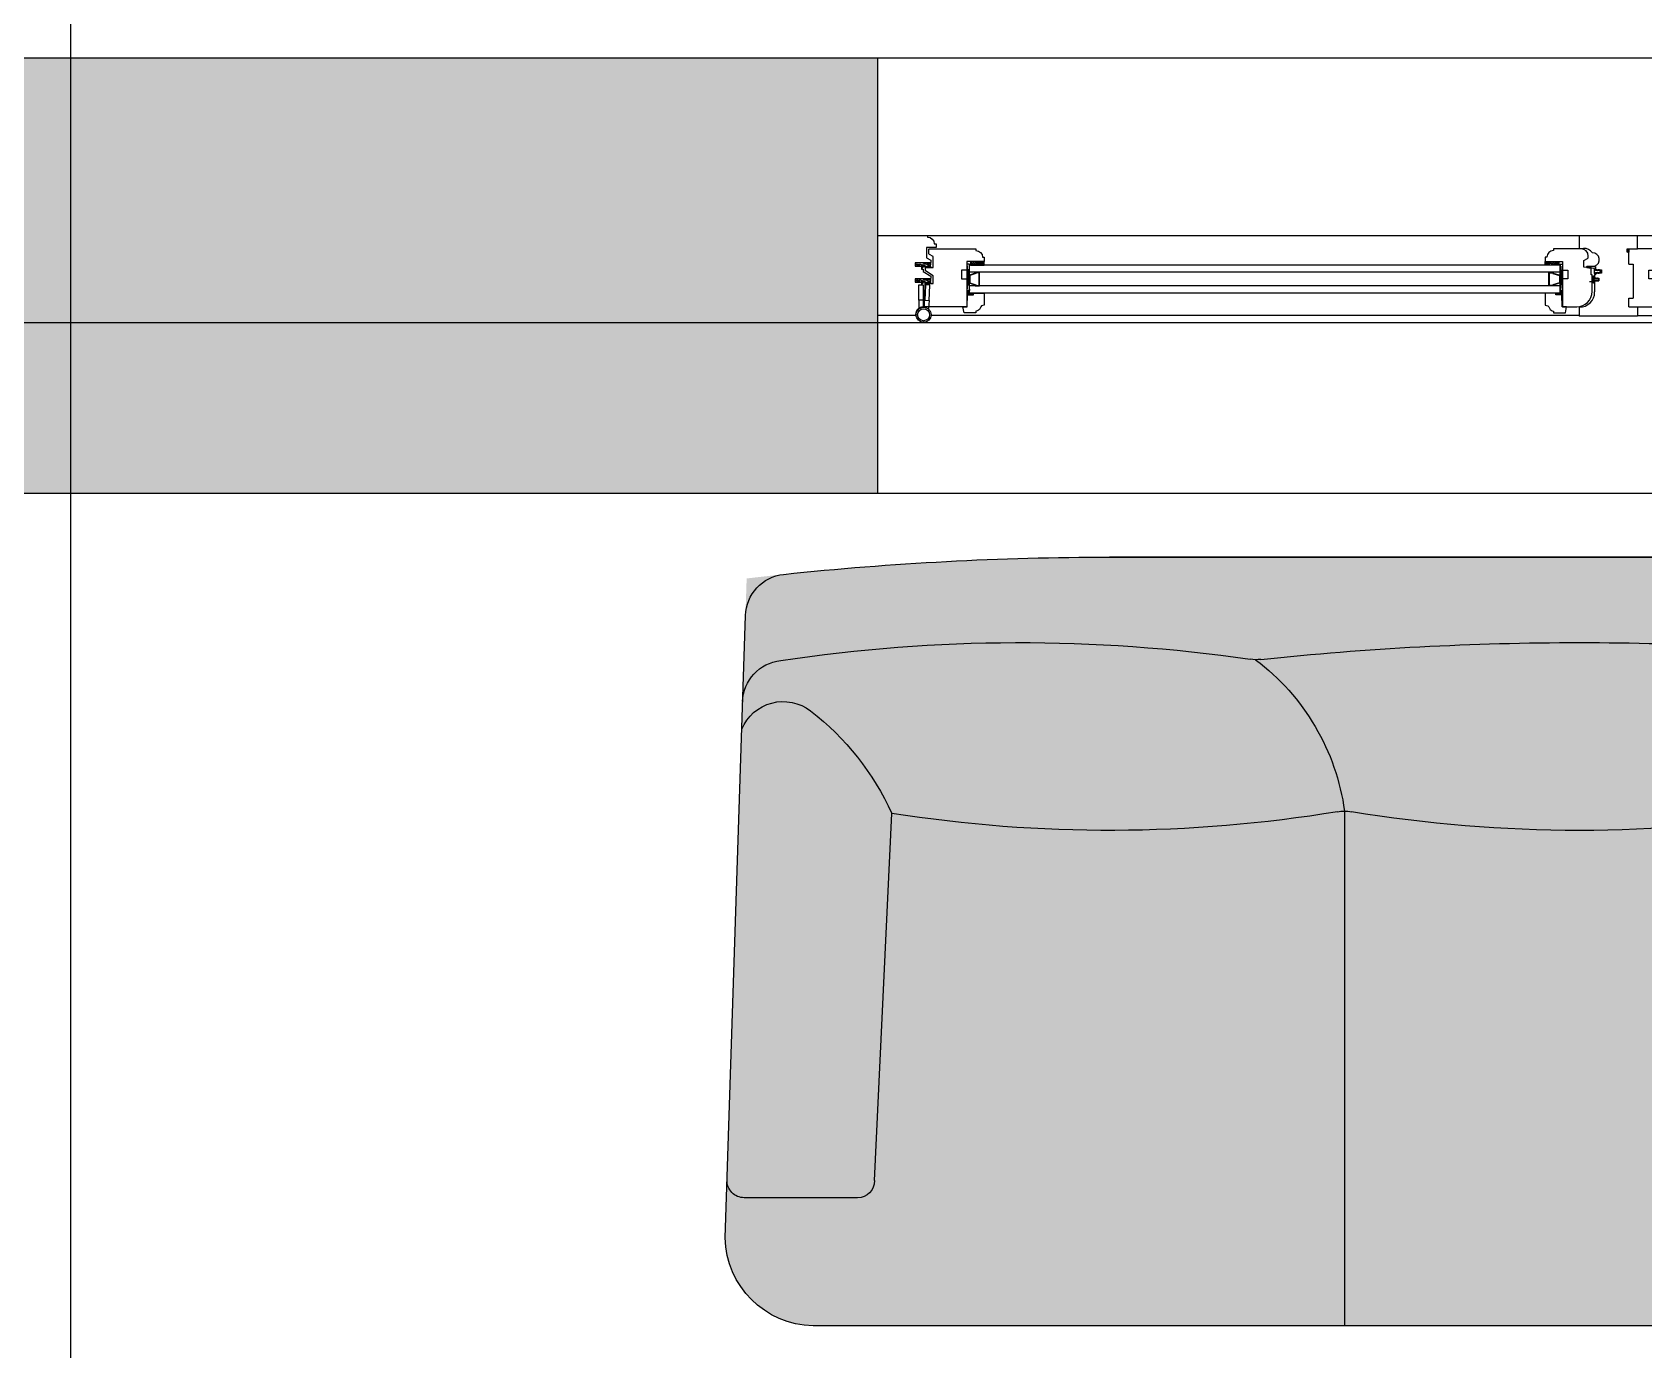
# Model space of a CAD drawing. Header units: millimetres. Extents: x 11159 to 50121, y 18346 to 37577.
# Drawn here: x 20590 to 22477, y 33754 to 35297 of the extents above; entities that cross this region are included whole.
import ezdxf

# ---------------------------------------------------------------- set-up
doc = ezdxf.new("R2010")
doc.units = ezdxf.units.MM
for name, color, linetype in [('axis', 40, 'Continuous'), ('df', 7, 'Continuous'), ('dwgmodels.com', 19, 'Continuous'), ('furnhatch', 254, 'Continuous'), ('furniture', 34, 'Continuous'), ('HATCH', 8, 'Continuous'), ('wall', 5, 'Continuous')]:
    doc.layers.add(name, color=color, linetype=linetype)

# ---------------------------------------------------------------- blocks, each defined once
blk = doc.blocks.new('Joint-K7335')
at = {"layer": 'df', "color": 7}
for points in [[(3.857613787343325, 10.74975521523811, -0.2065050504398902), (4.481634855305856, 11.84625830408061, -0.2775279876564625), (4.645920241624481, 11.72173532939985), (4.72865082526755, 11.5150762579774, 0.6262668152323098), (5.446576207514454, 11.4640241167931, 0.1314411963326112), (5.5, 11.66373624057348), (5.500000000000227, 18.0000002497884, 0.5091088478127406), (4.625156665503027, 18.42649766701868, -0.2944239164706152), (1.980461773999195, 18.27308057096889, 0.1734880960759432), (1.346153633578979, 18.5000002497884), (2.274e-13, 18.5000002497884), (0, 2.124673340303843, 0.4153335345393447), (1.220004402621498, 0.9000002497896276, 0.0481150671461673), (1.453183643585135, 0.922491521838765, 0.1133753069915374), (1.535019506478648, 0.9588508989570528), (3.960030944798064, 2.779075769993028, 0.2359658734761708), (4, 2.859052552040566), (4, 3.27211046577861, 0.2476591870842605), (3.956439401235912, 3.354661019914374, 0.2879370719060571), (3.584472818280346, 3.369172107178201), (1.799673530645578, 2.343195947541517, -0.5767224903972996), (1.5, 2.516589105678122), (1.5, 3.304491396683716, -0.2359658734761165), (1.5799381104041, 3.464444960778565), (3.960030944798064, 5.250953718667461, 0.2359658734761708), (4.000000000000227, 5.330930500714885), (4.000000000000227, 5.743988414453042, 0.2476591870842605), (3.956439401236139, 5.82653896858892, 0.2879370719060571), (3.584472818280574, 5.841050055852634), (1.799673530645805, 4.815073896215836, -0.5767224903972775), (1.5, 4.988467054352554), (1.5, 6.272741854565538, -0.3840936844649655), (2.5954137381691, 7.495433942569434, -0.0218128443231921), (2.70000063187058, 7.500001007017545), (6.524900831914465, 7.499998992982341), (6.517275738355465, 7.587154739745074, 0.3330431822003431), (5.717370932688709, 8.4805454205881, -0.2932451242456058), (5.328938193299336, 8.855743900548532, 0.0085275321995853), (5.219580449828754, 9.285303882386415, 0.2655173449449999), (5.042570407488029, 9.462313924727368, 0.023748371103687), (4.836576220619236, 9.508130028709957, -0.3561488062391908), (3.857613787331729, 10.7497552153651, -0.3561488062391908)], [(3.158443229643353, 10.79148798021492, 0.3550050331181713), (4.647561187196061, 8.833444553925574, -0.5676237149673666), (4.672926785473919, 8.751416219957264, -0.2470803572822222), (4.410786994363207, 8.654628553447765), (2.162433567760672, 8.950316574952012, -0.3517038519017413), (1.222000000001799, 10.1219074878793), (1.222000000001799, 12.93650756686316, -0.414213562373095), (1.522000000001754, 13.23650756686311), (1.608799735973662, 13.23650756686311, 0.2770734156419701), (1.873552516710333, 13.39541906594218), (3.689025854455849, 16.80215747044463, -0.0411118958858073), (3.773917265054934, 17.00863002275355), (4.058099128208823, 17.67888778832912, -0.5066602499223443), (4.590922329613477, 17.68087004736185, -0.277099509237565), (4.600000000000136, 17.45886117784698), (4.600000000000136, 13.3083133950413, 0.2134217652833861), (4.700000000000045, 13.08470659729142, -0.886227434425651), (4.359143344130871, 12.59622359733112, 0.2505705389931), (3.158867164905814, 10.79802120322302)]]:
    blk.add_lwpolyline(points, format="xyb", dxfattribs=at)
blk.add_lwpolyline([(1.571628931055557, 17.82994244613508, 0.6327143575303208), (1.000000000000227, 17.55905387694247), (1.000000000000227, 14.23283937681845, 0.7809101337451142), (1.564752780736853, 14.09175087589733), (3.15992808831561, 17.08509970083333, -0.1173328942148939), (3.251844347622182, 17.1892203695204, 1.218085275463155), (2.967680312132643, 17.45974165164273, -0.2857760723374891), (2.729700922681332, 17.34499342584741, -0.1455877377072854)], format="xyb", close=True, dxfattribs=at)
blk = doc.blocks.new('sofa 0 (pl)')
at = {"layer": 'furnhatch'}
blk.add_hatch(color=256, dxfattribs=at).paths.add_polyline_path([(976.2407856049945, -68.42749617487472), (999.6359618436575, -785.9786441439117, -0.4456101909574812), (892.8586588618806, -900), (-892.8586588618776, -900, -0.4456101909574962), (-999.6359618436574, -785.9786441439078), (-976.2407856049958, -68.42749617486243, -0.3754867891167479), (-931.5235754257649, -20.13318395889421, -0.0263668989236085), (-550, 0), (550, 0, -0.0293741464341827), (974.8241905634991, -24.97924907201877), (976.2276564216049, -68.02481228324727, -0.0020144975151624)])
at = {"color": 0, "linetype": 'ByBlock'}
for p, q in [((-550, 0), (550, 0)), ((274.9999999995125, -297.4163827157654), (274.9999999998017, -900)), ((825, -730), (805, -300)), ((845, -750.0000000000009), (977.8001958059976, -750))]:
    blk.add_line(p, q, dxfattribs=at)
for points in [[(-550, 0, 0.0263668989236084), (-931.5235754257646, -20.13318395889382, 0.3754867891167514), (-976.2407856049958, -68.42749617486243), (-1000, -797.1440226101131, 0.4023111055813555), (-897.1020491427917, -900), (897.1020491427917, -900)], [(897.1020491427917, -900, 0.4023111055813599), (1000, -797.1440226101131), (976.240785604994, -68.42749617486243, 0.375486789116749), (931.5235754257628, -20.13318395889382, 0.0263668989236083), (550, 0)], [(980.5737851628037, -201.3244991783049, 0.4935908991952861), (900, -180, 0.1220350289737139), (805, -300, -0.6438126311632374)]]:
    blk.add_lwpolyline(points, format="xyb", dxfattribs=at)
for centre, radius, start, end in [((-1.819e-12, -3624.999999999823), 3525.000000000024, 90, 96.07292467954247), ((5.457e-12, -3624.999999999823), 3525.000000000024, 83.92707532045753, 90), ((655.0064222053879, -1969.391368487727), 1869.391368487727, 81.38554407726052, 98.29143799891177), ((539.1227997410715, -333.2925018510814), 266.5482119008329, 126.8730480632944, 172.2647850694003), ((378.2141993077003, -70.06272637005895), 50, 263.9270753204575, 278.2914379989118), ((929.551669310913, -170.7901728002544), 50, 1.867421140225534, 83.72944419318847), ((-1.928129e-10, 1315.625000000004), 1635.625000000003, 260.6105537980712, 279.3894462019288), ((274.9999999995071, -347.4163827157654), 50, 80.61055379807124, 99.38944620192876), ((549.9999999995962, 1315.62499999994), 1635.625000000003, 260.6105537980712, 278.9692120190996), ((845, -730), 20, 180, 270), ((977.8001958059976, -730), 20, 270, 1.867421140225534)]:
    blk.add_arc(centre, radius, start, end, dxfattribs=at)
at = {"layer": 'dwgmodels.com'}
blk.add_lwpolyline([(550, 0), (-550, 0, 0.0263668989236084), (-931.5235754257646, -20.13318395889382, 0.3754867891167514), (-976.2407856049958, -68.42749617486243), (-1000, -797.1440226101131, 0.4023111055813555), (-897.1020491427917, -900), (897.1020491427917, -900, 0.4023111055813599), (1000, -797.1440226101131), (976.240785604994, -68.42749617486243, 0.375486789116749), (931.5235754257628, -20.13318395889382, 0.0263668989236083)], format="xyb", close=True, dxfattribs=at)

msp = doc.modelspace()

# ---------------------------------------------------------------- hatches: boundary and pattern name
at = {"ltscale": 10}
h = msp.add_hatch(dxfattribs=at)
h.set_pattern_fill('ANSI35', color=4, scale=0.2, style=0)
h.set_pattern_definition([(45, (22547.70227837746, 32358.06032282859), (-0.8980256121069152, 0.8980256121069154), []), (45, (22548.60030437741, 32358.06032282859), (-0.8980256121069152, 0.8980256121069154), [1.5875, -0.3175, 0, -0.3175])])
h.paths.add_polyline_path([(22457.11289988665, 35043.02710312651), (22459.11289988665, 35043.02710312651), (22459.11289988665, 35039.02710312651), (22457.11289988665, 35039.02710312651)])
h = msp.add_hatch()
h.set_pattern_fill('BRASS', color=256, scale=0.3, angle=-45.00000000000003, style=0)
h.set_pattern_definition([(315.0000000000001, (19021.57765740776, 34222.4435091035), (1.347038418160372, 1.347038418160373), []), (315.0000000000001, (19022.25117661685, 34223.11702831258), (1.347038418160372, 1.347038418160373), [0.9524999999999998, -0.4762499999999999])])
h.paths.add_polyline_path([(21688.61289988665, 35028.02710312669), (21688.61289988665, 35024.02710312669), (21700.61289988665, 35024.02710312669), (21700.61289988665, 35028.02710312669)])
h = msp.add_hatch()
h.set_pattern_fill('ANGLE', color=256, scale=0.15, angle=-45.00000000000003, style=0)
h.set_pattern_definition([(315.0000000000001, (19021.57765740776, 34222.4435091035), (0.7408711299882047, 0.7408711299882054), [0.7619999999999999, -0.2857499999999999]), (45.00000000000004, (19021.57765740776, 34222.4435091035), (-0.7408711299882055, 0.7408711299882046), [0.7619999999999999, -0.2857499999999999])])
h.paths.add_polyline_path([(21700.61289988665, 35028.02710312669), (21700.61289988665, 35024.02710312669), (21704.61289988665, 35024.02710312669), (21704.61289988665, 35028.02710312669)])
h = msp.add_hatch(dxfattribs=at)
h.set_pattern_fill('ANGLE', color=4, scale=0.15, angle=-45.00000000000003, style=0)
h.set_pattern_definition([(224.9999999999999, (25044.14814236554, 34222.44350910326), (-0.7408711299882054, 0.7408711299882047), [0.7619999999999999, -0.2857499999999999]), (135, (25044.14814236554, 34222.44350910326), (0.7408711299882048, 0.7408711299882053), [0.7619999999999999, -0.2857499999999999])])
h.paths.add_polyline_path([(22365.11289988665, 35028.02710312646), (22365.11289988665, 35024.02710312646), (22361.11289988665, 35024.02710312646), (22361.11289988665, 35028.02710312646)])
h = msp.add_hatch(dxfattribs=at)
h.set_pattern_fill('BRASS', color=4, scale=0.3, angle=-45.00000000000003, style=0)
h.set_pattern_definition([(224.9999999999999, (25044.14814236554, 34222.44350910326), (-1.347038418160373, 1.347038418160372), []), (224.9999999999999, (25043.47462315645, 34223.11702831235), (-1.347038418160373, 1.347038418160372), [0.9524999999999998, -0.4762499999999999])])
h.paths.add_polyline_path([(22377.11289988665, 35028.02710312646), (22377.11289988665, 35024.02710312646), (22365.11289988665, 35024.02710312646), (22365.11289988665, 35028.02710312646)])
h = msp.add_hatch()
h.set_pattern_fill('ANGLE', color=256, scale=0.15, angle=-45.00000000000003, style=0)
h.set_pattern_definition([(315.0000000000001, (19021.57765740776, 34209.44350910356), (0.7408711299882047, 0.7408711299882054), [0.7619999999999999, -0.2857499999999999]), (45.00000000000004, (19021.57765740776, 34209.44350910356), (-0.7408711299882055, 0.7408711299882046), [0.7619999999999999, -0.2857499999999999])])
edge = h.paths.add_edge_path()
edge.add_line((21684.11289988665, 34991.02710312675), (21687.11289988665, 34991.02710312675))
edge.add_line((21687.11289988665, 34991.02710312675), (21687.11289988665, 34993.02710312675))
edge.add_arc((21685.61289988665, 34992.63098158463), 1.551422661989701, 14.793017608272, 165.206982391728)
edge.add_line((21684.11289988665, 34993.02710312675), (21684.11289988665, 34991.02710312675))
h = msp.add_hatch()
h.set_pattern_fill('ANGLE', color=256, scale=0.15, angle=-45.00000000000003, style=0)
h.set_pattern_definition([(315.0000000000001, (19016.07765740776, 34209.44350910356), (0.7408711299882047, 0.7408711299882054), [0.7619999999999999, -0.2857499999999999]), (45.00000000000004, (19016.07765740776, 34209.44350910356), (-0.7408711299882055, 0.7408711299882046), [0.7619999999999999, -0.2857499999999999])])
edge = h.paths.add_edge_path()
edge.add_line((21684.62369944455, 34989.02710312675), (21690.61289988665, 34989.02710312675))
edge.add_arc((21689.86289988665, 34990.02710312675), 1.25, 306.869897645844, 413.130102354156)
edge.add_line((21690.61289988665, 34991.02710312675), (21684.62369944455, 34991.02710312675))
edge.add_arc((21685.34715720815, 34990.02710312675), 1.234257321514614, 125.8841497802598, 234.1158502197402)
h = msp.add_hatch(dxfattribs=at)
h.set_pattern_fill('ANGLE', color=4, scale=0.15, angle=-45.00000000000003, style=0)
h.set_pattern_definition([(224.9999999999999, (25049.64814236554, 34209.44350910332), (-0.7408711299882054, 0.7408711299882047), [0.7619999999999999, -0.2857499999999999]), (135, (25049.64814236554, 34209.44350910332), (0.7408711299882048, 0.7408711299882053), [0.7619999999999999, -0.2857499999999999])])
edge = h.paths.add_edge_path()
edge.add_line((22381.10210032875, 34989.02710312651), (22375.11289988671, 34989.02710312651))
edge.add_arc((22375.86289988671, 34990.02710312651), 1.25, 126.86989764584399, 233.130102354156, ccw=False)
edge.add_line((22375.11289988671, 34991.02710312651), (22381.10210032875, 34991.02710312651))
edge.add_arc((22380.37864256515, 34990.02710312651), 1.234257321514614, -54.115850219740196, 54.115850219740196, ccw=False)
h = msp.add_hatch(dxfattribs=at)
h.set_pattern_fill('ANGLE', color=4, scale=0.15, angle=-45.00000000000003, style=0)
h.set_pattern_definition([(224.9999999999999, (25044.14814236554, 34209.44350910332), (-0.7408711299882054, 0.7408711299882047), [0.7619999999999999, -0.2857499999999999]), (135, (25044.14814236554, 34209.44350910332), (0.7408711299882048, 0.7408711299882053), [0.7619999999999999, -0.2857499999999999])])
edge = h.paths.add_edge_path()
edge.add_line((22381.61289988665, 34991.02710312651), (22378.61289988665, 34991.02710312651))
edge.add_line((22378.61289988665, 34991.02710312651), (22378.61289988665, 34993.02710312651))
edge.add_arc((22380.11289988665, 34992.63098158439), 1.551422661989701, 14.79301760827201, 165.206982391728, ccw=False)
edge.add_line((22381.61289988665, 34993.02710312651), (22381.61289988665, 34991.02710312651))
at = {"layer": 'HATCH', "true_color": 0x2b2b2b}
h = msp.add_hatch(color=250, dxfattribs=at)
h.dxf.hatch_style = 1
h.paths.add_polyline_path([(28745.11289988665, 35266.37710312664), (23290.11289988665, 35266.37710312664), (23290.11289988665, 34756.37710312664), (24035.11289988665, 34756.37710312664), (24035.11289988665, 33047.46580756808), (23905.11289988663, 33047.46580756807), (23905.11289988665, 32525.28839868515), (24035.11289988665, 32525.28839868515), (24035.11289988665, 30816.37710312666), (20510.11289988665, 30816.37710312666), (20510.11289988663, 29176.37710312665), (20835.11289988665, 29176.37710312665), (20835.11289988665, 29296.37710312665), (20760.11289988663, 29296.37710312665), (20760.11289988665, 30696.37710312666), (21640.11289988665, 30696.37710312666), (21640.11289988665, 29296.37710312664), (21545.11289988665, 29296.37710312664), (21545.11289988665, 29176.37710312664), (21855.11289988665, 29176.37710312664), (21855.11289988665, 29296.37710312664), (21760.11289988665, 29296.37710312664), (21760.11289988665, 30696.37710312665), (23235.11289988665, 30696.37710312665), (23235.11289988666, 30296.37710312665), (24035.11289988663, 30296.37710312665), (24035.11289988662, 29296.37710312665), (22565.11289988665, 29296.37710312665), (22565.11289988665, 29176.37710312665), (23290.11374035006, 29176.37710312665), (23290.11374035006, 28981.37710312666), (23410.11374035006, 28981.37710312666), (23410.11374035006, 29176.37710312665), (24425.11289988665, 29176.37710312666), (24425.11289988665, 28981.37710312666), (24545.11289988665, 28981.37710312666), (24545.11289988665, 34756.37710312664), (28235.11289988665, 34756.37710312664), (28235.11289988665, 26756.37710312664), (27990.11289988665, 26756.37710312664), (27990.11289988665, 26246.37710312664), (28745.11289988665, 26246.37710312664)])
h.paths.add_polyline_path([(24035.11289988665, 30416.37710312665), (23355.11289988666, 30416.37710312666), (23355.11289988665, 30696.37710312665), (24035.11289988665, 30696.37710312665)], flags=16)
h.paths.add_polyline_path([(24790.11289988665, 26756.37710312664), (24545.11289988665, 26756.37710312664), (24545.11289988665, 28171.37710312666), (24425.11289988665, 28171.37710312666), (24425.11289988665, 27976.37710312666), (23410.11374035006, 27976.37710312666), (23410.11374035006, 28171.37710312666), (23290.11374035006, 28171.37710312666), (23290.11374035006, 27976.37710312666), (22565.11289988665, 27976.37710312666), (22565.11289988665, 27856.37710312666), (24035.11289988665, 27856.37710312666), (24035.11289988665, 24356.37710312664), (23500.11289988665, 24356.37710312664), (23500.11289988665, 23846.37710312664), (24545.11289988665, 23846.37710312664), (24545.11289988665, 26246.37710312664), (24790.11289988665, 26246.37710312664)])
h.paths.add_polyline_path([(21990.11289988665, 24356.37710312664), (21230.11289988665, 24356.37710312664), (21230.11289988665, 27856.37710312666), (21855.11289988665, 27856.37710312666), (21855.11289988665, 27976.37710312666), (20510.11289988665, 27976.37710312666), (20510.11289988665, 27856.37710312666), (21110.11289988665, 27856.37710312666), (21110.11289988665, 24356.37710312664), (20760.11289988662, 24356.37710312664), (20760.11289988662, 24506.37710312664), (20510.11289988665, 24506.37710312664), (20510.11289988665, 23756.37710312664), (20045.11289988665, 23756.37710312664), (20045.11289988665, 23246.37710312664), (20945.11289988665, 23246.37710312664), (20945.11289988665, 23846.37710312664), (21990.11289988665, 23846.37710312664)])
h.paths.add_polyline_path([(17625.11289988665, 23756.37710312664), (17160.11289988665, 23756.37710312664), (17160.11289988665, 24551.33275666475), (16910.11289988665, 24551.33275666475), (16910.11289988665, 24356.37710312664), (15680.11289988665, 24356.37710312664), (15680.11289988665, 23846.37710312664), (16725.11289988665, 23846.37710312664), (16725.11289988665, 23246.37710312664), (17625.11289988665, 23246.37710312664)])
h.paths.add_polyline_path([(14170.11289988665, 24356.37710312664), (13635.11289988665, 24356.37710312664), (13635.11289988666, 27856.37710312659), (16910.11289988663, 27856.37710312667), (16910.11289988664, 26261.33275666475), (17160.11289988664, 26261.33275666475), (17160.11289988665, 30816.37710312664), (17160.11289988665, 31066.37710312664), (16910.11289988666, 31066.37710312664), (16910.11289988666, 30816.37710312663), (16090.11289988669, 30816.37710312663), (16090.11289988669, 30696.37710312663), (16910.11289988666, 30696.37710312663), (16910.11289988663, 27976.37710312667), (13635.11289988667, 27976.37710312659), (13635.11289988666, 28801.37710312664), (13125.11289988665, 28801.37710312664), (13125.11289988665, 23846.37710312664), (14170.11289988665, 23846.37710312664)])
h.paths.add_polyline_path([(13635.11289988665, 34756.37710312664), (14380.11289988666, 34756.37710312664), (14380.11289988666, 35266.37710312664), (13125.11289988665, 35266.37710312664), (13125.11289988664, 30311.37710312664), (13635.11289988665, 30311.37710312664), (13635.11289988665, 30696.37710312663), (14380.11289988663, 30696.37710312663), (14380.11289988663, 30816.37710312663), (13635.11289988665, 30816.37710312663)])
h.paths.add_polyline_path([(17980.11289988665, 35266.37710312664), (16090.11289988666, 35266.37710312664), (16090.11289988666, 34756.37710312664), (16910.11289988666, 34756.37710312664), (16910.11289988666, 34506.37710312664), (17160.11289988662, 34506.37710312664), (17160.11289988662, 34756.37710312664), (17980.11289988665, 34756.37710312664)])
h.paths.add_polyline_path([(21580.11289988665, 35266.37710312664), (19690.11289988665, 35266.37710312664), (19690.11289988665, 34756.37710312664), (21580.11289988665, 34756.37710312664)])
h.paths.add_polyline_path([(20532.9808655307, 36456.37710312664), (20132.9808655307, 36456.37710312664), (20132.9808655307, 36056.37710312664), (20532.9808655307, 36056.37710312664)])
h.paths.add_polyline_path([(17537.2449342426, 36456.37710312664), (17137.2449342426, 36456.37710312664), (17137.2449342426, 36056.37710312664), (17537.2449342426, 36056.37710312664)])
h.paths.add_polyline_path([(20945.11289988665, 21356.37710312664), (20435.11289988665, 21356.37710312664), (20435.11289988665, 20846.37710312664), (20945.11289988665, 20846.37710312664)])
h.paths.add_polyline_path([(17235.11289988665, 21356.37710312664), (16725.11289988665, 21356.37710312664), (16725.11289988665, 20846.37710312664), (17235.11289988665, 20846.37710312664)])
h.paths.add_polyline_path([(19180.11289988669, 30816.37710312666), (17160.11289988665, 30816.37710312667), (17160.11289988665, 30696.37710312664), (19180.11289988669, 30696.37710312665)])

# ---------------------------------------------------------------- linework, layer by layer
at = {"color": 8, "ltscale": 10}
for p, q in [((21638.11289988665, 35058.72710312676), (23232.11289988665, 35058.72710312676)), ((22401.11289988665, 34964.72710312653), (21642.3455970645, 34964.72710312676)), ((22469.11289988665, 34964.72710312653), (23227.88020270879, 34964.72710312676))]:
    msp.add_line(p, q, dxfattribs=at)
for p, q in [((22401.11289988665, 35058.02710312651), (22401.11289988665, 35043.52710312651)), ((22469.11289988665, 35058.02710312651), (22401.11289988665, 35058.02710312651)), ((22469.11289988665, 35043.02710312651), (22469.11289988665, 35058.02710312651)), ((22401.11289988665, 35043.52710312651), (22406.11289988665, 35043.52710312651)), ((22459.11289988665, 35043.02710312651), (22469.11289988665, 35043.02710312651)), ((22459.11289988665, 35025.02710312651), (22459.11289988665, 35043.02710312651)), ((21687.11289988665, 34991.02710312675), (21687.11289988665, 35024.02710312675)), ((22459.11289988665, 35025.02710312651), (22464.11289988665, 35025.02710312651)), ((22464.11289988665, 35025.02710312651), (22464.11289988665, 34985.02710312651)), ((21631.11289988665, 35000.72710312676), (21633.11289988665, 35000.72710312676)), ((22413.11289988665, 35004.51784910221), (22416.11289988665, 35004.51784910221)), ((22419.11289988665, 35005.52710312651), (22419.11289988665, 34992.52710312651)), ((22413.11289988665, 34984.51784910221), (22413.97457054109, 34984.51784910221)), ((22459.11289988665, 34985.02710312651), (22464.11289988665, 34985.02710312651)), ((22459.11289988665, 34975.02710312651), (22459.11289988665, 34985.02710312651)), ((21624.11289988665, 34964.72710312676), (21624.88020270879, 34964.72710312676)), ((22401.11289988665, 34974.52710312651), (22401.11289988665, 34964.02710312651)), ((22469.11289988665, 34964.02710312651), (22401.11289988665, 34964.02710312651)), ((22459.11289988665, 34975.02710312651), (22469.11289988665, 34975.02710312651)), ((22469.11289988665, 34975.02710312651), (22469.11289988665, 34964.02710312651))]:
    msp.add_line(p, q)
at = {"color": 3}
for p, q in [((21684.11289988665, 35025.02710312675), (21687.11289988665, 34994.02710312675)), ((21687.11289988665, 35025.02710312675), (21684.11289988665, 34994.02710312675))]:
    msp.add_line(p, q, dxfattribs=at)
at = {"color": 4, "ltscale": 10}
for p, q in [((22378.61289988665, 35024.02710312651), (21687.11289988665, 35024.02710312675)), ((22378.61289988665, 35015.52710312651), (21687.11289988665, 35015.52710312675)), ((22378.61289988665, 35025.02710312651), (22381.61289988665, 34994.02710312651)), ((22381.61289988665, 35025.02710312651), (22378.61289988665, 34994.02710312651)), ((22378.61289988665, 34991.02710312651), (22378.61289988665, 35024.02710312651)), ((22419.11289988665, 35022.7277610497), (22419.11289988665, 35022.3271031265)), ((22419.11289988665, 35022.3271031265), (22420.11289988665, 35022.3271031265)), ((22420.11289988665, 35022.3271031265), (22420.11289988665, 35018.3271031265)), ((22420.11289988665, 35018.3271031265), (22427.11289988665, 35018.3271031265)), ((22420.11289988665, 35014.3271031265), (22420.11289988665, 35012.3271031265)), ((22427.11289988665, 35014.3271031265), (22420.11289988665, 35014.3271031265)), ((22427.11289988665, 35018.3271031265), (22427.11289988665, 35014.3271031265)), ((22378.61289988665, 34999.52710312651), (21687.11289988665, 34999.52710312675)), ((22419.11289988665, 35012.3271031265), (22419.11289988665, 35008.52710312651)), ((22420.11289988665, 35012.3271031265), (22419.11289988665, 35012.3271031265)), ((22419.11289988665, 35008.52710312651), (22424.11289988665, 35008.52710312651)), ((22419.11289988665, 35005.52710312651), (22424.11289988665, 35005.52710312651)), ((22424.11289988665, 35008.52710312651), (22424.11289988665, 35005.52710312651)), ((21628.11289988665, 34982.72710312676), (21628.11289988665, 34973.51041790028)), ((21639.94066356166, 34982.43666347029), (21639.48829102327, 34973.23108659266)), ((22378.61289988665, 34991.02710312651), (21687.11289988665, 34991.02710312675))]:
    msp.add_line(p, q, dxfattribs=at)
for points in [[(21633.11289988665, 35000.72710312676), (21633.11289988665, 34975.02710312675, 0.414213562373095), (21624.11289988665, 34966.02710312675), (21624.11289988665, 34964.72710312676), (21580.11289988665, 34964.72710312676), (21580.11289988665, 35058.72710312676), (21638.11289988665, 35058.72710312676), (21638.11289988665, 35056.72710312676, -0.414213562373095), (21646.11289988665, 35048.72710312676), (21648.11289988665, 35048.72710312676), (21648.11289988665, 35044.52710312675), (21637.11289988665, 35044.52710312675), (21637.11289988665, 35032.52710312675), (21642.11289988665, 35029.52710312675), (21642.11289988665, 35027.02710312675), (21641.61289988665, 35026.52710312675), (21623.61289988665, 35026.52710312675), (21623.61289988665, 35022.52710312675), (21631.11289988665, 35022.52710312675), (21631.11289988665, 35019.22710312676), (21633.11289988665, 35019.22710312676), (21633.11289988665, 35016.42710312677), (21642.11289988665, 35011.02710312675), (21642.11289988665, 35008.52710312675), (21641.61289988665, 35008.02710312675), (21623.61289988665, 35008.02710312675), (21623.61289988665, 35004.02710312675), (21631.11289988665, 35004.02710312675), (21631.11289988665, 35000.72710312676)], [(22469.11289988665, 34975.02710312651), (22488.61289988665, 34975.02710312651), (22488.61289988665, 35008.02710312651), (22482.61289988665, 35008.02710312651), (22482.61289988665, 35018.02710312651), (22488.61289988665, 35018.02710312651), (22488.61289988665, 35028.02710312651), (22509.11289988665, 35028.02710312651), (22509.11289988665, 35033.02710312651), (22507.11289988665, 35033.02710312651, 0.414213562373095), (22499.11289988665, 35041.02710312651), (22499.11289988665, 35043.02710312651), (22469.11289988665, 35043.02710312651)]]:
    msp.add_lwpolyline(points, format="xyb")
for points in [[(21636.11289988665, 35021.02710312675), (21644.61289988665, 35021.02710312675), (21644.61289988665, 35034.02511696739), (21640.60946370711, 35036.34710995154, -0.2674173791457278), (21639.61289988665, 35038.07717233006), (21639.61289988665, 35042.52710312675), (21640.11289988665, 35043.02710312675), (21694.61289988665, 35043.02710312675), (21694.61289988665, 35041.02710312675, -0.414213562373095), (21702.61289988665, 35033.02710312675), (21704.61289988665, 35033.02710312675), (21704.61289988665, 35028.02710312675), (21684.11289988665, 35028.02710312675), (21684.11289988665, 35018.02710312675), (21678.11289988665, 35018.02710312675), (21678.11289988665, 35008.02710312675), (21684.11289988665, 35008.02710312675), (21684.11289988665, 34975.02710312675), (21635.09988346623, 34975.02710312675), (21634.61289988665, 34975.5269336708), (21635.3160292996, 35002.02727258264), (21635.82904572002, 35002.52710312675), (21644.61289988665, 35002.52710312675), (21644.61289988665, 35011.52712533064), (21635.61289988665, 35017.02711642958), (21635.61289988665, 35020.52710312675)], [(22387.61289988665, 35008.02710312651), (22381.61289988665, 35008.02710312651), (22381.61289988665, 34975.02710312651), (22398.11289988665, 34975.02710312651, 0.414213562373095), (22416.11289988665, 34993.02710312651), (22416.11289988665, 35012.52710312651), (22415.11289988665, 35012.52710312651), (22415.11289988665, 35020.52710312651), (22406.61289988665, 35021.52710312651), (22406.61289988665, 35029.22710312653), (22410.64189139751, 35031.64449803304, 0.2634471391022529), (22411.61289988665, 35033.35948388447), (22411.61289988665, 35034.52710312651, 0.414213562373095), (22403.11289988665, 35043.02710312651), (22371.11289988665, 35043.02710312651), (22371.11289988665, 35041.02710312651, 0.414213562373095), (22363.11289988665, 35033.02710312651), (22361.11289988665, 35033.02710312651), (22361.11289988665, 35028.02710312651), (22381.61289988665, 35028.02710312651), (22381.61289988665, 35018.02710312651), (22387.61289988665, 35018.02710312651)], [(21685.11289988665, 34989.02710312675), (21692.11289988665, 34989.02710312675), (21692.11289988665, 34991.02710312675), (21704.61289988665, 34991.02710312675), (21704.61289988665, 34977.02710312675, 0.3276927682058993), (21699.61289988665, 34973.52710312675, -0.327692768206401), (21694.61289988665, 34970.02710312675), (21694.61289988665, 34968.02710312675), (21680.86289988665, 34968.02710312675), (21679.61289988665, 34975.02710312675), (21684.61289988665, 34975.02710312675), (21685.11289988665, 34989.02710312675)], [(21684.11289988665, 34991.02710312675), (21687.11289988665, 34991.02710312675), (21687.11289988665, 34993.02710312675, 0.7702007465767019), (21684.11289988665, 34993.02710312675)], [(21684.62369944455, 34989.02710312675), (21690.61289988665, 34989.02710312675, 0.4999999999999999), (21690.61289988665, 34991.02710312675), (21684.62369944455, 34991.02710312675, 0.510799557915087)], [(22380.61289988671, 34989.02710312651), (22373.61289988671, 34989.02710312651), (22373.61289988671, 34991.02710312651), (22361.11289988671, 34991.02710312651), (22361.11289988671, 34977.02710312651, -0.3276927682058993), (22366.11289988665, 34973.52710312651, 0.327692768206401), (22371.11289988671, 34970.02710312651), (22371.11289988671, 34968.02710312651), (22384.86289988671, 34968.02710312651), (22386.11289988671, 34975.02710312651), (22381.11289988671, 34975.02710312651), (22380.61289988671, 34989.02710312651)]]:
    msp.add_lwpolyline(points, format="xyb", close=True)
for points in [[(22457.11289988665, 35043.02710312651), (22459.11289988665, 35043.02710312651), (22459.11289988665, 35039.02710312651), (22457.11289988665, 35039.02710312651)], [(22365.11289988665, 35028.02710312646), (22365.11289988665, 35024.02710312646), (22361.11289988665, 35024.02710312646), (22361.11289988665, 35028.02710312646)], [(22377.11289988665, 35028.02710312646), (22377.11289988665, 35024.02710312646), (22365.11289988665, 35024.02710312646), (22365.11289988665, 35028.02710312646)], [(22381.61289988665, 34994.02710312651), (22378.61289988665, 34994.02710312651), (22378.61289988665, 35025.02710312651), (22381.61289988665, 35025.02710312651)], [(21633.11289988665, 34982.72710312676), (21628.11289988665, 34982.72710312676), (21628.11289988665, 35000.72710312676), (21633.11289988665, 35000.72710312676)], [(21634.9466897785, 34982.68207303307), (21639.94066356166, 34982.43666347029), (21640.82413798771, 35000.4149690895), (21635.83016420461, 35000.66037865228)]]:
    msp.add_lwpolyline(points, close=True, dxfattribs=at)
for points in [[(21684.11289988665, 34994.02710312675), (21687.11289988665, 34994.02710312675), (21687.11289988665, 35025.02710312675), (21684.11289988665, 35025.02710312675)], [(21688.61289988665, 35028.02710312669), (21688.61289988665, 35024.02710312669), (21700.61289988665, 35024.02710312669), (21700.61289988665, 35028.02710312669)], [(21700.61289988665, 35028.02710312669), (21700.61289988665, 35024.02710312669), (21704.61289988665, 35024.02710312669), (21704.61289988665, 35028.02710312669)]]:
    msp.add_lwpolyline(points, close=True)
at = {"color": 6}
for points in [[(21699.11255467837, 34999.52756338386), (21699.11255467837, 35015.5275633912), (21694.11255467837, 35015.5275633912), (21694.11255467837, 35014.5275633912), (21687.11255467837, 35012.09423260414), (21687.11255467837, 35002.96089417092), (21694.11255467837, 35000.52756338386), (21694.11255467837, 34999.52756338386)], [(21698.61255467837, 35000.02756338386), (21698.61255467837, 35015.0275633912), (21694.61255467837, 35015.0275633912), (21694.61255467837, 35014.17202437209), (21687.61255467837, 35011.73869358504), (21687.61255467837, 35003.31643319002), (21694.61255467837, 35000.88310240296), (21694.61255467837, 35000.02756338386)], [(22365.61324509492, 34999.52756338363), (22365.61324509492, 35015.52756339096), (22370.61324509492, 35015.52756339096), (22370.61324509492, 35014.52756339096), (22378.61324509492, 35012.09423260391), (22378.61324509492, 35002.96089417068), (22370.61324509492, 35000.52756338363), (22370.61324509492, 34999.52756338363)], [(22366.11324509492, 35000.02756338363), (22366.11324509492, 35015.02756339096), (22370.11324509492, 35015.02756339096), (22370.11324509492, 35014.17202437186), (22378.11324509492, 35011.7386935848), (22378.11324509492, 35003.31643318979), (22370.11324509492, 35000.88310240273), (22370.11324509492, 35000.02756338363)]]:
    msp.add_lwpolyline(points, close=True, dxfattribs=at)
at = {"color": 4, "ltscale": 10}
for points in [[(22426.04233305765, 35016.81498104497, 0.2317482570183367), (22425.44702778888, 35017.68681811122), (22424.3189297253, 35018.3271031265), (22423.9910767918, 35018.3271031265), (22425.01106369609, 35017.52710312651), (22424.51928429582, 35017.52710312651), (22423.11680230245, 35018.3271031265), (22422.73430721337, 35018.3271031265), (22423.80893627318, 35017.52710312651), (22423.17144445804, 35017.52710312651), (22421.78717651652, 35018.3271031265), (22421.27718306441, 35018.3271031265), (22422.42466833166, 35017.52710312651), (22420.11289988665, 35017.52710312651), (22420.11289988665, 35022.22710312653, -0.0110124334865756), (22409.97969062856, 35022.15896373446, 0.3900729330553787), (22409.61289988665, 35021.7603446868), (22409.61289988665, 35021.57738143072, 0.3609113025727485), (22409.93918447263, 35021.18423255597), (22410.63288508097, 35021.05416369188), (22412.1552904117, 35020.87505718239, -0.0279381400591479), (22417.57704722116, 35020.3963410178, -0.3794190138697512), (22418.41289988664, 35019.39714480512), (22418.41289988664, 35014.42710312648, 0.414213562373095), (22418.81289988666, 35014.02710312651), (22420.11289988665, 35014.02710312651), (22420.11289988665, 35015.12710312649), (22422.42466833166, 35015.12710312649), (22421.27718306441, 35014.3271031265), (22421.78717651652, 35014.3271031265), (22423.17144445804, 35015.12710312649), (22423.80893627318, 35015.12710312649), (22422.73430721337, 35014.3271031265), (22423.11680230245, 35014.3271031265), (22424.51928429582, 35015.12710312649), (22425.01106369609, 35015.12710312649), (22423.9910767918, 35014.3271031265), (22424.3189297253, 35014.3271031265), (22425.44702778888, 35014.96738814178, 0.2317482570181823), (22426.04233305765, 35015.83922520804), (22426.11289988665, 35016.3271031265)], [(22419.36289988665, 35007.92710312648), (22419.36289988665, 35008.52710312651), (22419.09250665226, 35008.52710312651, 0.0010032166609414), (22419.08641261861, 35008.56434712216, 0.05413092118978), (22418.769983893, 35009.69732308976, 0.0971632324948055), (22418.18148927702, 35010.60697445989, 0.2034527507080701), (22417.66289988664, 35010.8271031265, 0.2034527507073723), (22417.14431049631, 35010.60697445989, 0.0971632324954119), (22416.55581588033, 35009.69732308976, 0.0541309211897686), (22416.23938715472, 35008.56434712216, 0.0410715217819774), (22416.11289988665, 35007.02710312651, 0.0410715217815614), (22416.23938715472, 35005.48985913087, 0.0541309211901823), (22416.55581588033, 35004.35688316321, 0.0971632324957133), (22417.14431049631, 35003.44723179308, 0.2034527507071489), (22417.66289988664, 35003.22710312653, 0.2034527507078899), (22418.18148927702, 35003.44723179308, 0.0971632324949989), (22418.769983893, 35004.35688316321, 0.0541309211900121), (22419.08641261861, 35005.48985913087, 0.0010032166607497), (22419.09250665226, 35005.52710312651), (22419.36289988665, 35005.52710312651), (22419.36289988665, 35006.12710312649), (22420.64672622041, 35006.12710312649), (22419.78611226994, 35005.52710312651), (22420.31860735905, 35005.52710312651), (22421.35680831518, 35006.12710312649), (22421.83492717656, 35006.12710312649), (22421.02895538168, 35005.52710312651), (22421.46582669849, 35005.52710312651), (22422.5176881935, 35006.12710312649), (22422.88652274371, 35006.12710312649), (22422.12153256554, 35005.52710312651), (22422.51742226564, 35005.52710312651), (22423.3634958133, 35006.00731688796, 0.2317482570182339), (22423.80997476491, 35006.66119468765), (22423.86289988665, 35007.02710312651), (22423.80997476491, 35007.39301156538, 0.2317482570183655), (22423.3634958133, 35008.04688936501), (22422.51742226564, 35008.52710312651), (22422.12153256554, 35008.52710312651), (22422.88652274371, 35007.92710312648), (22422.5176881935, 35007.92710312648), (22421.46582669849, 35008.52710312651), (22421.17895538165, 35008.52710312651), (22421.83492717656, 35007.92710312648), (22421.35680831518, 35007.92710312648), (22420.31860735905, 35008.52710312651), (22419.78611226994, 35008.52710312651), (22420.64672622041, 35007.92710312648)], [(22416.81289988666, 35007.02710312651, 0.0410715217815001), (22416.92997247275, 35005.60427905276, 0.0541309211904315), (22417.20574956396, 35004.61685663665, 0.0971632324954786), (22417.64784919945, 35003.93349177961, 0.2034527507072449), (22417.66289988664, 35003.92710312648, 0.2034527507074385), (22417.67795057388, 35003.93349177961, 0.0971632324949767), (22418.12005020937, 35004.61685663671, 0.0541309211901573), (22418.39582730058, 35005.60427905276, 0.0410715217817109), (22418.51289988667, 35007.02710312651, 0.0410715217817359), (22418.39582730058, 35008.44992720027, 0.0541309211903816), (22418.12005020937, 35009.43734961632, 0.0971632324944299), (22417.67795057388, 35010.12071447342, 0.2034527507106269), (22417.66289988664, 35010.12710312649, 0.2034527507057291), (22417.64784919945, 35010.12071447342, 0.097163232495635), (22417.20574956396, 35009.43734961632, 0.0541309211894876), (22416.92997247275, 35008.44992720027, 0.0410715217820794)], [(22381.10210032875, 34989.02710312651), (22375.11289988671, 34989.02710312651, -0.4999999999999999), (22375.11289988671, 34991.02710312651), (22381.10210032875, 34991.02710312651, -0.510799557915087)], [(22381.61289988665, 34991.02710312651), (22378.61289988665, 34991.02710312651), (22378.61289988665, 34993.02710312651, -0.7702007465767019), (22381.61289988665, 34993.02710312651)]]:
    msp.add_lwpolyline(points, format="xyb", close=True, dxfattribs=at)
for radius in [8.75, 7]:
    msp.add_circle((21633.61289988665, 34965.72710312676), radius, dxfattribs=at)
for centre, radius, start, end in [((22406.11289988665, 35030.52710312651), 13, 36.86648624049818, 90), ((22416.61289988665, 35030.3271031265), 8, 288.2099568651603, 90.71288964956307)]:
    msp.add_arc(centre, radius, start, end, dxfattribs=at)
msp.add_arc((22401.11289988665, 34992.52710312651), 18, 270, 0)
at = {"layer": 'axis'}
for p, q in [((20635.11289988665, 18746.37710312664), (20635.11289988665, 35956.37710312664)), ((29161.11289988665, 34956.37710312664), (11559.0141511984, 34956.37710312664))]:
    msp.add_line(p, q, dxfattribs=at)
at = {"layer": 'wall', "color": 5}
for p, q in [((21580.11289988665, 35266.37710312664), (19690.11289988665, 35266.37710312664)), ((21580.11289988665, 34756.37710312664), (21580.11289988665, 35266.37710312664)), ((21580.11289988665, 34756.37710312664), (19690.11289988665, 34756.37710312664))]:
    msp.add_line(p, q, dxfattribs=at)
at = {"layer": 'wall', "color": 4}
for p, q in [((23290.11289988665, 35266.37710312664), (21580.11289988665, 35266.37710312664)), ((23290.11289988665, 34756.37710312664), (21580.11289988665, 34756.37710312664))]:
    msp.add_line(p, q, dxfattribs=at)

# ---------------------------------------------------------------- block references
at = {"layer": 'furniture', "color": 34, "xscale": -1}
msp.add_blockref('sofa 0 (pl)', (22401.26495967479, 34681.95756001075), dxfattribs=at)
at = {"layer": 'wall', "rotation": 270}
msp.add_blockref('Joint-K7335', (21623.61289988665, 35026.52710312675), dxfattribs=at)
at = {"layer": 'wall', "color": 4, "ltscale": 10, "rotation": 270}
msp.add_blockref('Joint-K7335', (21623.61289988665, 35008.02710312675), dxfattribs=at)

doc.saveas('drawing.dxf')
